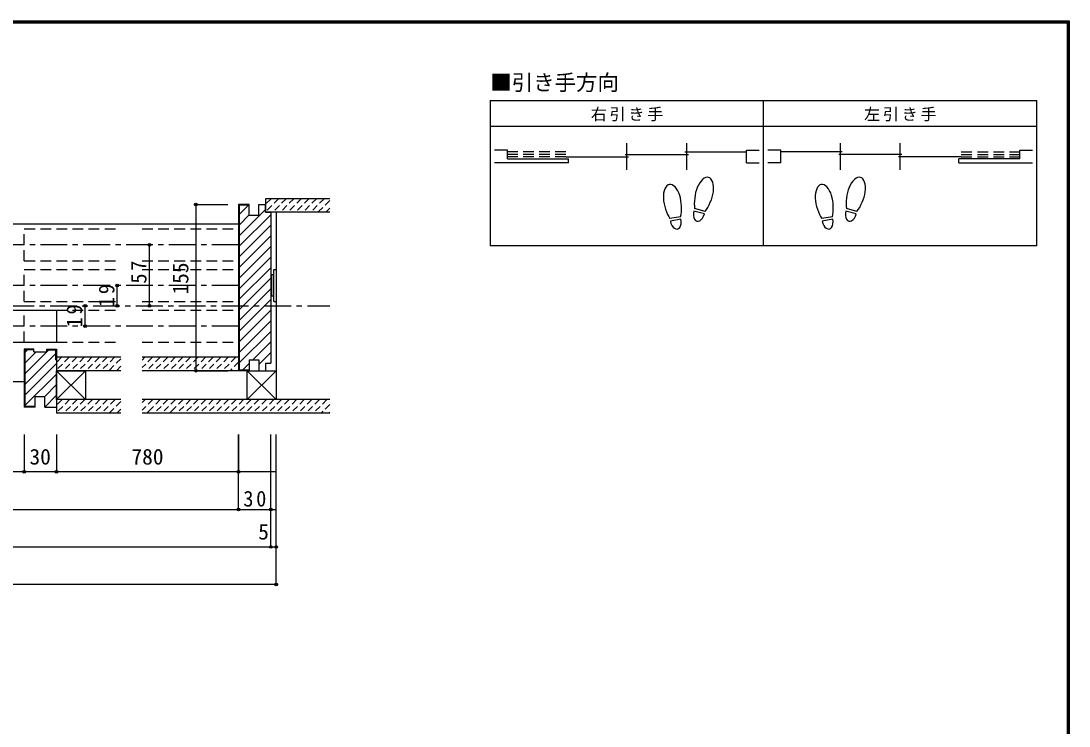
# Model space of a CAD drawing. Units: millimetres at full size, sheet at 1:5. Extents: x -973 to 977, y -718 to 696.
# Drawn here: x -1 to 977, y 38 to 696 of the extents above; entities that cross this region are included whole.
import ezdxf
from ezdxf.enums import TextEntityAlignment as Align

# ---------------------------------------------------------------- set-up
doc = ezdxf.new("R2010")
doc.units = ezdxf.units.MM
doc.header["$LTSCALE"] = 5
doc.header["$PDMODE"] = 32
doc.header["$PDSIZE"] = 2.5
for name, pattern in [('CHAIN1', [8, 5, -1, 1, -1]), ('DASHED1', [1.8, 1.2, -0.6]), ('DASHED2', [3, 2, -1])]:
    doc.linetypes.add(name, pattern=pattern)
for name, color, linetype in [('0-2_柱', 7, 'Continuous'), ('0-3_仕上げ', 2, 'Continuous'), ('0-4_枠', 3, 'Continuous'), ('0-6_扉', 6, 'Continuous'), ('0-7_金物', 7, 'Continuous'), ('0-8_戸当り', 3, 'Continuous'), ('0-A_文字', 7, 'Continuous'), ('0-B_寸法', 7, 'Continuous'), ('0-C_ハッチ', 4, 'DASHED1'), ('F-1_枠', 6, 'Continuous')]:
    doc.layers.add(name, color=color, linetype=linetype)
doc.styles.add('ＭＳ ゴシック', font='')
doc.styles.get('ＭＳ ゴシック').set_extended_font_data('MS Gothic')

msp = doc.modelspace()

# ---------------------------------------------------------------- linework, layer by layer
at = {"layer": '0-2_柱'}
for p, q in [((236.629, 517.5), (236.629, 342.5)), ((31.653, 369.5), (58.653, 342.5)), ((58.653, 369.5), (31.653, 342.5)), ((31.653, 369.5), (58.653, 369.5)), ((31.653, 342.5), (31.653, 369.5)), ((58.653, 369.5), (58.653, 342.5)), ((209.629, 369.5), (236.629, 342.5)), ((236.629, 369.5), (209.629, 342.5)), ((209.629, 369.5), (236.629, 369.5)), ((209.629, 342.5), (209.629, 369.5)), ((58.653, 342.5), (31.653, 342.5)), ((236.629, 342.5), (209.629, 342.5))]:
    msp.add_line(p, q, dxfattribs=at)
at = {"layer": '0-3_仕上げ'}
for p, q in [((286.653, 530), (226.653, 530)), ((226.653, 530), (226.653, 517.5)), ((286.653, 517.5), (226.653, 517.5)), ((91.653, 382), (31.653, 382)), ((31.653, 382), (31.653, 369.5)), ((201.653, 382), (111.653, 382)), ((91.653, 369.5), (31.653, 369.5)), ((201.653, 369.5), (111.653, 369.5)), ((91.653, 342.5), (31.653, 342.5)), ((31.653, 342.5), (31.653, 330)), ((286.653, 342.5), (111.653, 342.5)), ((91.653, 330), (31.653, 330)), ((286.653, 330), (111.653, 330))]:
    msp.add_line(p, q, dxfattribs=at)
at = {"layer": '0-4_枠'}
for p, q in [((201.653, 524.5), (201.653, 369.5)), ((211.653, 524.5), (201.653, 524.5)), ((202.153, 524), (202.153, 370)), ((211.653, 524), (202.153, 524)), ((211.653, 514.5), (211.653, 524.5)), ((220.653, 524.5), (226.653, 524.5)), ((226.653, 517.5), (226.653, 524.5)), ((226.653, 517.5), (231.653, 517.5)), ((231.653, 517.5), (231.653, 376.5)), ((1.653, 389.5), (1.653, 335.5)), ((10.653, 389.5), (1.653, 389.5)), ((2.153, 389), (2.153, 336)), ((10.653, 389), (2.153, 389)), ((10.653, 387), (10.653, 389.5)), ((10.653, 387), (22.653, 387)), ((22.653, 389.5), (31.653, 389.5)), ((22.653, 387), (22.653, 389.5)), ((22.653, 389), (31.153, 389)), ((31.153, 379.5), (31.153, 389)), ((31.653, 389.5), (31.653, 335.5)), ((31.153, 379.5), (31.653, 379.5)), ((211.653, 379.5), (211.653, 369.5)), ((226.653, 376.5), (231.653, 376.5)), ((226.653, 376.5), (226.653, 369.5)), ((211.653, 369.5), (201.653, 369.5)), ((211.653, 370), (202.153, 370)), ((220.653, 369.5), (226.653, 369.5)), ((11.653, 345.5), (20.653, 345.5)), ((11.653, 335.5), (11.653, 345.5)), ((20.653, 335.5), (20.653, 345.5)), ((11.653, 335.5), (1.653, 335.5)), ((11.653, 336), (2.153, 336)), ((20.653, 335.5), (31.653, 335.5))]:
    msp.add_line(p, q, dxfattribs=at)
at = {"layer": '0-4_枠', "color": 4}
for p, q in [((-132.619, 506.5), (201.653, 506.5)), ((-132.619, 359.5), (1.653, 359.5))]:
    msp.add_line(p, q, dxfattribs=at)
at = {"layer": '0-4_枠'}
for points in [[(211.653, 514.5), (220.653, 514.5), (220.653, 524.5)], [(211.653, 379.5), (220.653, 379.5), (220.653, 369.5)]]:
    msp.add_lwpolyline(points, dxfattribs=at)
at = {"layer": '0-6_扉', "color": 2, "linetype": 'DASHED2'}
for p, q in [((1.653, 502), (91.653, 502)), ((1.653, 472), (1.653, 502)), ((111.653, 502), (201.653, 502)), ((201.653, 502), (201.653, 472)), ((1.653, 472), (91.653, 472)), ((111.653, 472), (201.653, 472)), ((1.653, 464), (91.653, 464)), ((1.653, 434), (1.653, 464)), ((111.653, 464), (201.653, 464)), ((201.653, 464), (201.653, 434)), ((1.653, 434), (91.653, 434)), ((111.653, 434), (201.653, 434)), ((1.653, 426), (91.653, 426)), ((1.653, 396), (1.653, 426)), ((111.653, 426), (201.653, 426)), ((201.653, 426), (201.653, 396)), ((1.653, 396), (91.653, 396)), ((111.653, 396), (201.653, 396))]:
    msp.add_line(p, q, dxfattribs=at)
at = {"layer": '0-6_扉'}
for p, q in [((-132.619, 426), (31.653, 426)), ((31.653, 426), (31.653, 396)), ((-132.619, 396), (31.653, 396))]:
    msp.add_line(p, q, dxfattribs=at)
at = {"layer": '0-7_金物'}
for p, q in [((234.629, 464.004), (236.629, 464.004)), ((234.629, 434.004), (234.629, 464.004)), ((236.629, 464.004), (236.629, 434.004)), ((232.629, 458.004), (231.653, 458.004)), ((234.629, 459.004), (232.629, 459.004)), ((232.629, 439.004), (232.629, 459.004)), ((232.629, 439.971), (231.653, 439.971)), ((234.629, 439.004), (232.629, 439.004)), ((234.629, 434.004), (236.629, 434.004))]:
    msp.add_line(p, q, dxfattribs=at)
at = {"layer": '0-8_戸当り'}
for p, q in [((564.072, 556.931), (564.072, 581.731)), ((619.833, 556.931), (619.833, 581.731)), ((763.356, 556.931), (763.356, 581.731)), ((819.117, 556.931), (819.117, 581.731)), ((636.945, 518.117), (627.253, 520.714)), ((778.672, 518.117), (768.98, 520.714)), ((614.075, 513.138), (604.193, 511.396)), ((614.492, 510.775), (604.61, 509.032)), ((636.323, 515.799), (626.631, 518.396)), ((755.802, 513.138), (745.921, 511.396)), ((756.219, 510.775), (746.338, 509.032)), ((778.051, 515.799), (768.359, 518.396))]:
    msp.add_line(p, q, dxfattribs=at)
at = {"layer": '0-8_戸当り', "color": 2}
for p, q in [((452.55, 575.331), (440.55, 575.331)), ((452.55, 567.131), (452.55, 575.331)), ((507.111, 568.931), (565.672, 568.931)), ((562.472, 571.331), (621.433, 571.331)), ((618.233, 573.731), (675.595, 573.731)), ((675.595, 575.331), (687.595, 575.331)), ((675.595, 563.531), (675.595, 575.331)), ((707.595, 575.331), (695.595, 575.331)), ((707.595, 563.531), (707.595, 575.331)), ((764.956, 573.731), (707.595, 573.731)), ((820.717, 571.331), (761.756, 571.331)), ((876.078, 568.931), (817.517, 568.931)), ((930.639, 575.331), (942.639, 575.331)), ((930.639, 567.131), (930.639, 575.331)), ((509.511, 563.531), (440.55, 563.531)), ((452.55, 567.131), (509.511, 567.131)), ((509.511, 563.531), (509.511, 567.131)), ((675.595, 563.531), (687.595, 563.531)), ((707.595, 563.531), (695.595, 563.531)), ((930.639, 567.131), (873.678, 567.131)), ((873.678, 563.531), (873.678, 567.131)), ((873.678, 563.531), (942.639, 563.531))]:
    msp.add_line(p, q, dxfattribs=at)
at = {"layer": '0-8_戸当り', "linetype": 'DASHED2'}
for p, q in [((507.111, 573.731), (452.55, 573.731)), ((507.111, 571.331), (452.55, 571.331)), ((507.111, 568.931), (452.55, 568.931)), ((876.078, 573.731), (930.639, 573.731)), ((876.078, 571.331), (930.639, 571.331)), ((876.078, 568.931), (930.639, 568.931))]:
    msp.add_line(p, q, dxfattribs=at)
at = {"layer": '0-8_戸当り'}
for centre, major_axis, ratio, start_param, end_param in [((636.082, 534.282), (4.165, 15.544), 0.5, 4.3405914, 8.2257792), ((777.809, 534.282), (4.165, 15.544), 0.5, 4.3405914, 8.2257792), ((606.462, 527.423), (-2.794, 15.847), 0.5, 4.3405914, 8.2257792), ((748.189, 527.423), (-2.794, 15.847), 0.5, 4.3405914, 8.2257792), ((635.963, 533.837), (5.047, 18.835), 0.4, 1.8506333, 2.4428768), ((777.69, 533.837), (5.047, 18.835), 0.4, 1.8506333, 2.4428768), ((606.542, 526.97), (-3.386, 19.203), 0.4, 1.8506333, 2.4428768), ((606.542, 526.97), (-3.386, 19.203), 0.4, 3.8403085, 4.432552), ((635.963, 533.837), (5.047, 18.835), 0.4, 3.8403085, 4.432552), ((748.269, 526.97), (-3.386, 19.203), 0.4, 1.8506333, 2.4428768), ((748.269, 526.97), (-3.386, 19.203), 0.4, 3.8403085, 4.432552), ((777.69, 533.837), (5.047, 18.835), 0.4, 3.8403085, 4.432552), ((609.551, 509.904), (-1.452, 8.235), 0.6, 1.5707963, 4.712389), ((631.477, 517.098), (2.164, 8.077), 0.6, 1.5707963, 4.712389), ((751.278, 509.904), (-1.452, 8.235), 0.6, 1.5707963, 4.712389), ((773.205, 517.098), (2.164, 8.077), 0.6, 1.5707963, 4.712389)]:
    msp.add_ellipse(centre, major_axis=major_axis, ratio=ratio, start_param=start_param, end_param=end_param, dxfattribs=at)
at = {"layer": '0-A_文字', "color": 3}
for p, q in [((436.55, 621.667), (946.639, 621.667)), ((436.55, 621.667), (436.55, 485.984)), ((691.595, 485.984), (691.595, 621.667)), ((946.639, 485.984), (946.639, 621.667)), ((436.55, 597.667), (946.639, 597.667)), ((946.639, 485.984), (436.55, 485.984))]:
    msp.add_line(p, q, dxfattribs=at)
at = {"layer": '0-B_寸法', "color": 4}
for p, q in [((161.653, 524.5), (191.653, 524.5)), ((161.653, 524.5), (161.653, 369.5)), ((118.426, 430), (118.426, 487)), ((88.426, 430), (88.426, 449)), ((58.426, 411), (58.426, 430)), ((161.653, 369.5), (191.653, 369.5)), ((1.653, 310), (1.653, 275)), ((31.653, 310), (31.653, 275)), ((201.653, 240), (201.653, 310)), ((201.653, 310), (201.653, 275)), ((231.653, 205), (231.653, 310)), ((236.653, 170), (236.653, 310)), ((236.653, 275), (-764.197, 275)), ((-794.197, 240), (236.653, 240)), ((-799.197, 205), (236.653, 205)), ((236.653, 170), (-799.197, 170))]:
    msp.add_line(p, q, dxfattribs=at)
at = {"layer": '0-B_寸法', "color": 4, "linetype": 'CHAIN1'}
for p, q in [((201.653, 487), (-775.197, 487)), ((201.653, 449), (-510.914, 449)), ((-854.197, 430), (286.653, 430)), ((201.653, 411), (-254.63, 411))]:
    msp.add_line(p, q, dxfattribs=at)
at = {"layer": '0-B_寸法'}
for p in [(161.653, 524.5), (118.426, 487), (88.426, 449), (58.426, 430), (88.426, 430), (118.426, 430), (58.426, 411), (161.653, 369.5), (1.653, 275), (31.653, 275), (201.653, 275), (201.653, 240), (231.653, 240), (231.653, 205), (236.653, 205), (236.653, 170)]:
    msp.add_point(p, dxfattribs=at)
at = {"layer": '0-C_ハッチ'}
for p, q in [((238.952, 530), (226.653, 517.701)), ((231.881, 530), (226.653, 524.772)), ((246.023, 530), (233.523, 517.5)), ((253.094, 530), (240.594, 517.5)), ((260.165, 530), (247.665, 517.5)), ((267.237, 530), (254.737, 517.5)), ((274.308, 530), (261.808, 517.5)), ((281.379, 530), (268.879, 517.5)), ((286.653, 528.203), (275.95, 517.5)), ((286.653, 521.132), (283.021, 517.5)), ((43.519, 382), (31.653, 370.134)), ((36.448, 382), (31.653, 377.205)), ((50.59, 382), (38.09, 369.5)), ((57.661, 382), (45.161, 369.5)), ((64.732, 382), (52.232, 369.5)), ((71.803, 382), (59.303, 369.5)), ((78.874, 382), (66.374, 369.5)), ((85.945, 382), (73.445, 369.5)), ((121.301, 382), (111.653, 372.352)), ((114.23, 382), (111.653, 379.423)), ((128.372, 382), (115.872, 369.5)), ((135.443, 382), (122.943, 369.5)), ((142.514, 382), (130.014, 369.5)), ((149.585, 382), (137.085, 369.5)), ((156.656, 382), (144.156, 369.5)), ((163.727, 382), (151.227, 369.5)), ((170.798, 382), (158.298, 369.5)), ((177.869, 382), (165.369, 369.5)), ((184.94, 382), (172.44, 369.5)), ((192.011, 382), (179.511, 369.5)), ((199.082, 382), (186.582, 369.5)), ((91.653, 380.637), (80.516, 369.5)), ((91.653, 373.566), (87.587, 369.5)), ((201.653, 377.5), (193.653, 369.5)), ((201.653, 370.428), (200.724, 369.5)), ((43.952, 342.5), (31.653, 330.201)), ((36.881, 342.5), (31.653, 337.272)), ((51.023, 342.5), (38.523, 330)), ((58.094, 342.5), (45.594, 330)), ((65.165, 342.5), (52.665, 330)), ((72.236, 342.5), (59.736, 330)), ((79.307, 342.5), (66.807, 330)), ((86.379, 342.5), (73.879, 330)), ((114.404, 342.5), (111.653, 339.749)), ((121.475, 342.5), (111.653, 332.678)), ((128.546, 342.5), (119.412, 333.366)), ((135.617, 342.5), (123.117, 330)), ((142.688, 342.5), (130.188, 330)), ((149.759, 342.5), (140.626, 333.366)), ((156.83, 342.5), (144.33, 330)), ((163.901, 342.5), (151.401, 330)), ((170.972, 342.5), (158.472, 330)), ((178.043, 342.5), (165.543, 330)), ((185.114, 342.5), (172.614, 330)), ((192.185, 342.5), (179.685, 330)), ((199.257, 342.5), (186.757, 330)), ((206.328, 342.5), (193.828, 330)), ((213.399, 342.5), (200.899, 330)), ((220.47, 342.5), (207.97, 330)), ((227.541, 342.5), (215.041, 330)), ((234.612, 342.5), (222.112, 330)), ((241.683, 342.5), (229.183, 330)), ((248.754, 342.5), (236.254, 330)), ((255.825, 342.5), (243.325, 330)), ((262.896, 342.5), (250.396, 330)), ((269.967, 342.5), (257.467, 330)), ((277.038, 342.5), (264.538, 330)), ((284.109, 342.5), (271.609, 330)), ((91.653, 340.703), (80.95, 330)), ((91.653, 333.632), (88.021, 330)), ((119.412, 333.366), (116.046, 330)), ((140.626, 333.366), (137.259, 330)), ((286.653, 337.973), (278.68, 330)), ((286.653, 330.902), (285.751, 330))]:
    msp.add_line(p, q, dxfattribs=at)
at = {"layer": '0-C_ハッチ', "linetype": 'Continuous'}
for p, q in [((202.153, 515.268), (210.885, 524)), ((202.153, 495.469), (226.653, 519.969)), ((220.653, 523.868), (221.285, 524.5)), ((202.153, 485.569), (231.653, 515.069)), ((202.153, 505.368), (211.653, 514.868)), ((202.153, 475.67), (231.653, 505.17)), ((202.153, 465.77), (231.653, 495.27)), ((202.153, 455.871), (231.653, 485.371)), ((202.153, 445.971), (231.653, 475.471)), ((202.153, 436.072), (231.653, 465.572)), ((202.153, 426.172), (231.653, 455.672)), ((202.153, 416.273), (231.653, 445.773)), ((202.153, 406.373), (231.653, 435.873)), ((202.153, 396.474), (231.653, 425.974)), ((202.153, 386.574), (231.653, 416.074)), ((202.153, 376.675), (231.653, 406.175)), ((214.878, 379.5), (231.653, 396.275)), ((2.153, 386.376), (4.777, 389)), ((2.153, 376.477), (12.676, 387)), ((2.153, 366.577), (22.576, 387)), ((2.153, 356.678), (31.153, 385.678)), ((22.653, 387.077), (24.576, 389)), ((220.653, 375.376), (231.653, 386.376)), ((2.153, 346.778), (31.653, 376.278)), ((205.378, 370), (211.653, 376.275)), ((2.153, 336.879), (31.653, 366.379)), ((20.653, 345.479), (31.653, 356.479)), ((20.653, 335.58), (31.653, 346.58)), ((11.174, 336), (11.653, 336.479))]:
    msp.add_line(p, q, dxfattribs=at)
at = {"layer": 'F-1_枠'}
for p, q in [((-973.347, 695.833), (976.653, 695.833)), ((-973.347, 695), (976.653, 695)), ((974.986, 695.833), (974.986, -700.833)), ((975.82, 695.833), (975.82, -700.833)), ((976.653, 695.833), (976.653, -700.833)), ((-973.347, 694.167), (976.653, 694.167))]:
    msp.add_line(p, q, dxfattribs=at)

# ---------------------------------------------------------------- texts
at = {"layer": '0-A_文字', "style": 'ＭＳ ゴシック'}
msp.add_text('■引き手方向', height=14.66, dxfattribs=at).set_placement((436.55, 626.667), align=Align.BOTTOM_LEFT)
at = {"layer": '0-A_文字', "char_height": 11, "attachment_point": 7, "style": 'ＭＳ ゴシック'}
for s, insert in [('\\T1.17;右引き手', (530.322, 602.167)), ('\\T1.17;左引き手', (785.367, 602.167))]:
    msp.add_mtext(s, dxfattribs=dict(at, insert=insert))
at = {"layer": '0-B_寸法', "style": 'ＭＳ ゴシック'}
msp.add_text('155', height=14.66, rotation=90, dxfattribs=at).set_placement((159.153, 440.556), align=Align.BOTTOM_LEFT)
for s, p in [('30', (6.492, 277.5)), ('780', (101.653, 277.5)), ('5', (219.936, 207.5))]:
    msp.add_text(s, height=14.66, dxfattribs=at).set_placement(p, align=Align.BOTTOM_LEFT)
at = {"layer": '0-B_寸法', "char_height": 14.66, "attachment_point": 7, "rotation": 90, "style": 'ＭＳ ゴシック'}
for s, insert in [('\\T1.27;\\W0.95;57', (115.926, 450.73)), ('\\T1.27;\\W0.95;19', (85.926, 428.875)), ('\\T1.27;\\W0.95;19', (55.926, 409.875))]:
    msp.add_mtext(s, dxfattribs=dict(at, insert=insert))
at = {"layer": '0-B_寸法', "insert": (206.028, 242.5), "char_height": 14.66, "attachment_point": 7, "style": 'ＭＳ ゴシック'}
msp.add_mtext('\\T1.27;\\W0.95;30', dxfattribs=at)

doc.saveas('drawing.dxf')
